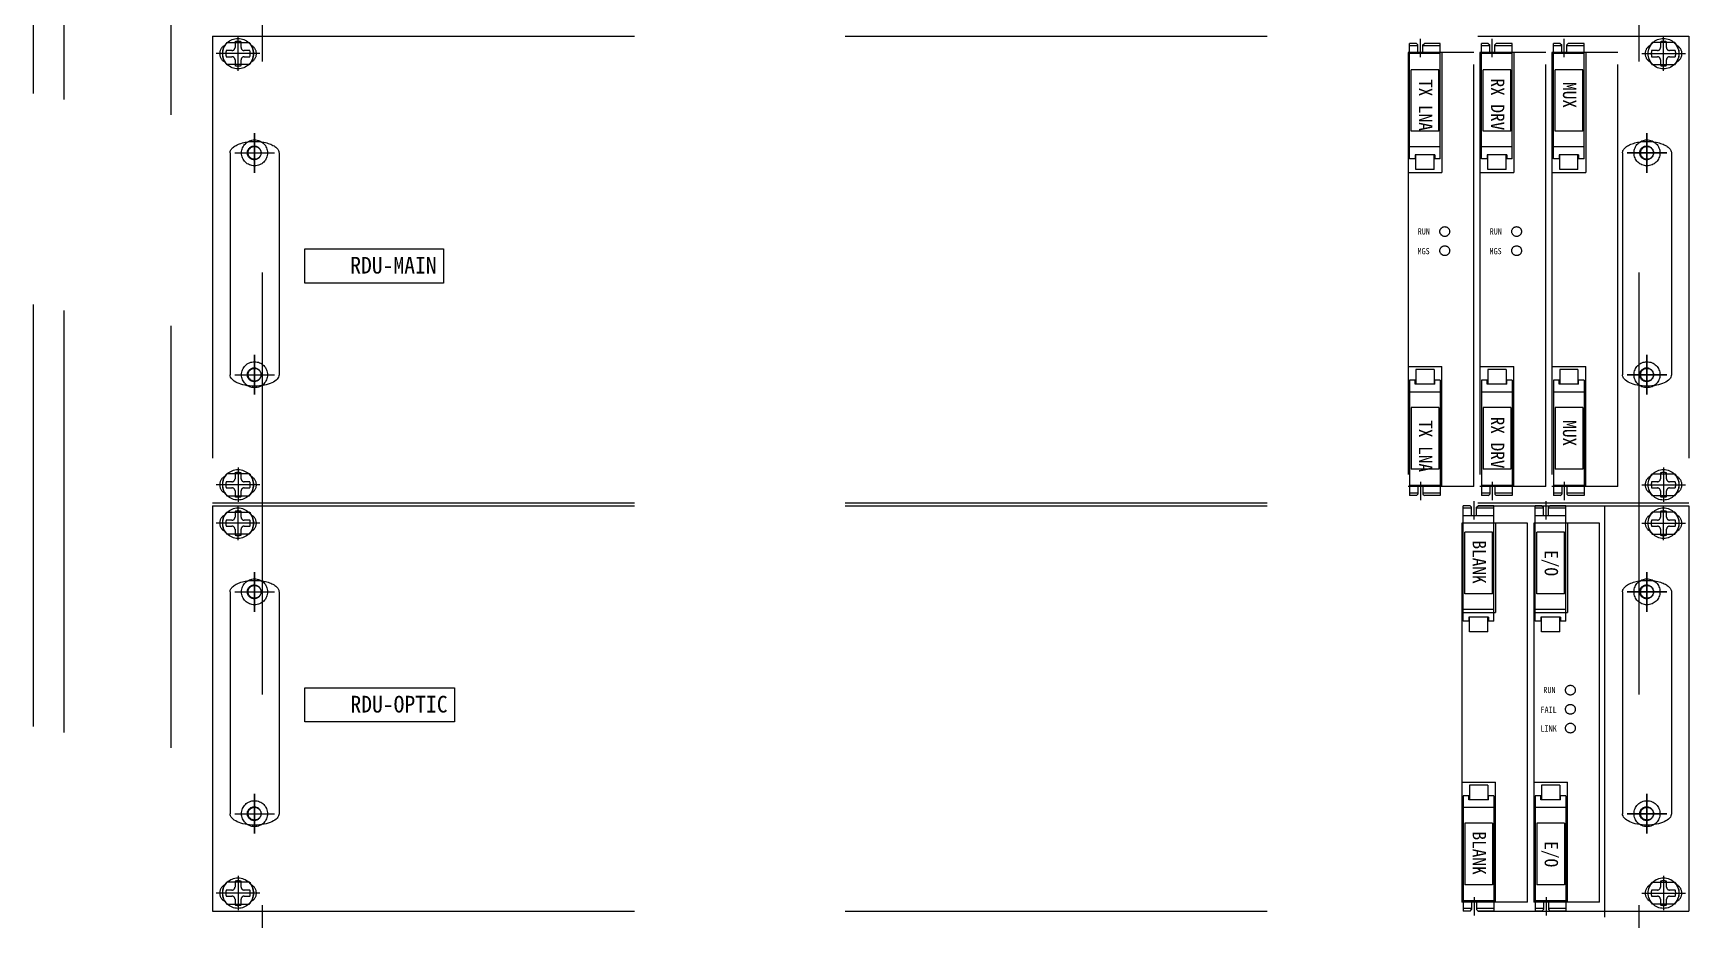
# Model space of a CAD drawing. Header units: millimetres. Extents: x 0 to 2521, y -5 to 594.
# Drawn here: x 2443.82 to 2463.45, y 392.29 to 402.8 of the extents above; entities that cross this region are included whole.
import ezdxf
from ezdxf.enums import TextEntityAlignment as Align

# ---------------------------------------------------------------- set-up
doc = ezdxf.new("R2010")
doc.units = ezdxf.units.MM
doc.header["$LTSCALE"] = 10
doc.linetypes.add('A-DASHD01', pattern=[0.75, 0.5, -0.25])
doc.layers.add('TT-WIRE-EQPM', color=2, linetype='Continuous')
doc.styles.add('굴림체', font='GulimChe.ttf')

msp = doc.modelspace()

# ---------------------------------------------------------------- linework, layer by layer
at = {"layer": 'TT-WIRE-EQPM', "linetype": 'A-DASHD01'}
for p, q in [((2443.821, 437.082), (2443.821, 372.28)), ((2444.183, 437.009), (2444.183, 376.275)), ((2445.452, 436.828), (2445.452, 372.461)), ((2446.54, 372.461), (2446.54, 436.828)), ((2462.859, 372.461), (2462.859, 436.828)), ((2445.949, 402.761), (2463.45, 402.761)), ((2445.949, 402.761), (2445.949, 397.231)), ((2446.117, 402.685), (2446.384, 402.685)), ((2446.214, 402.695), (2446.214, 402.627)), ((2446.25, 402.351), (2446.25, 402.758)), ((2446.286, 402.627), (2446.286, 402.695)), ((2460.139, 401.309), (2460.139, 402.676)), ((2460.219, 402.676), (2460.139, 402.676)), ((2460.237, 402.645), (2460.139, 402.645)), ((2460.219, 402.676), (2460.237, 402.658)), ((2460.237, 402.556), (2460.237, 402.658)), ((2460.267, 402.512), (2460.267, 402.729)), ((2460.296, 402.658), (2460.314, 402.676)), ((2460.296, 402.556), (2460.296, 402.658)), ((2460.503, 402.645), (2460.296, 402.645)), ((2460.503, 402.676), (2460.314, 402.676)), ((2460.503, 401.309), (2460.503, 402.676)), ((2460.992, 401.309), (2460.992, 402.676)), ((2461.072, 402.676), (2460.992, 402.676)), ((2461.09, 402.645), (2460.992, 402.645)), ((2461.072, 402.676), (2461.09, 402.658)), ((2461.09, 402.556), (2461.09, 402.658)), ((2461.119, 402.512), (2461.119, 402.729)), ((2461.149, 402.658), (2461.167, 402.676)), ((2461.149, 402.556), (2461.149, 402.658)), ((2461.356, 402.645), (2461.149, 402.645)), ((2461.356, 402.676), (2461.167, 402.676)), ((2461.356, 401.309), (2461.356, 402.676)), ((2461.844, 401.309), (2461.844, 402.676)), ((2461.925, 402.676), (2461.844, 402.676)), ((2461.943, 402.645), (2461.844, 402.645)), ((2461.925, 402.676), (2461.943, 402.658)), ((2461.943, 402.556), (2461.943, 402.658)), ((2461.972, 402.512), (2461.972, 402.729)), ((2462.001, 402.658), (2462.02, 402.676)), ((2462.001, 402.556), (2462.001, 402.658)), ((2462.209, 402.645), (2462.001, 402.645)), ((2462.209, 402.676), (2462.02, 402.676)), ((2462.209, 401.309), (2462.209, 402.676)), ((2463.282, 402.685), (2463.015, 402.685)), ((2463.113, 402.695), (2463.113, 402.627)), ((2463.149, 402.351), (2463.149, 402.758)), ((2463.185, 402.627), (2463.185, 402.695)), ((2463.45, 402.761), (2463.45, 397.231)), ((2446.509, 402.554), (2445.991, 402.554)), ((2446.178, 402.591), (2446.11, 402.591)), ((2446.11, 402.518), (2446.178, 402.518)), ((2446.384, 402.424), (2446.117, 402.424)), ((2446.214, 402.482), (2446.214, 402.414)), ((2446.286, 402.414), (2446.286, 402.482)), ((2446.391, 402.591), (2446.323, 402.591)), ((2446.323, 402.518), (2446.391, 402.518)), ((2460.121, 402.567), (2460.121, 397.425)), ((2460.521, 402.567), (2460.121, 402.567)), ((2460.503, 402.554), (2460.139, 402.554)), ((2460.901, 402.567), (2460.521, 402.567)), ((2460.521, 402.567), (2460.521, 401.146)), ((2460.901, 397.425), (2460.901, 402.567)), ((2460.973, 402.567), (2460.973, 397.425)), ((2461.374, 402.567), (2460.973, 402.567)), ((2461.356, 402.554), (2460.992, 402.554)), ((2461.754, 402.567), (2461.374, 402.567)), ((2461.374, 402.567), (2461.374, 401.146)), ((2461.754, 397.425), (2461.754, 402.567)), ((2461.826, 402.567), (2461.826, 397.425)), ((2462.227, 402.567), (2461.826, 402.567)), ((2462.209, 402.554), (2461.844, 402.554)), ((2462.607, 402.567), (2462.227, 402.567)), ((2462.227, 402.567), (2462.227, 401.146)), ((2462.607, 397.425), (2462.607, 402.567)), ((2462.89, 402.554), (2463.408, 402.554)), ((2463.076, 402.591), (2463.008, 402.591)), ((2463.008, 402.518), (2463.076, 402.518)), ((2463.015, 402.424), (2463.282, 402.424)), ((2463.113, 402.482), (2463.113, 402.414)), ((2463.185, 402.414), (2463.185, 402.482)), ((2463.289, 402.591), (2463.221, 402.591)), ((2463.221, 402.518), (2463.289, 402.518)), ((2460.157, 401.634), (2460.157, 402.362)), ((2460.485, 402.362), (2460.157, 402.362)), ((2460.485, 401.634), (2460.485, 402.362)), ((2461.01, 401.634), (2461.01, 402.362)), ((2461.338, 402.362), (2461.01, 402.362)), ((2461.338, 401.634), (2461.338, 402.362)), ((2461.863, 401.634), (2461.863, 402.362)), ((2462.191, 402.362), (2461.863, 402.362)), ((2462.191, 401.634), (2462.191, 402.362)), ((2446.446, 401.613), (2446.446, 401.142)), ((2446.446, 401.613), (2446.446, 401.142)), ((2446.446, 401.142), (2446.446, 401.613)), ((2460.485, 401.634), (2460.157, 401.634)), ((2461.338, 401.634), (2461.01, 401.634)), ((2462.191, 401.634), (2461.863, 401.634)), ((2462.953, 401.613), (2462.953, 401.142)), ((2462.953, 401.613), (2462.953, 401.142)), ((2462.953, 401.142), (2462.953, 401.613)), ((2460.503, 401.448), (2460.139, 401.448)), ((2461.356, 401.448), (2460.992, 401.448)), ((2462.209, 401.448), (2461.844, 401.448)), ((2446.156, 401.378), (2446.156, 398.749)), ((2446.21, 401.378), (2446.682, 401.378)), ((2446.21, 401.378), (2446.682, 401.378)), ((2446.21, 401.378), (2446.682, 401.378)), ((2446.736, 401.378), (2446.736, 398.749)), ((2460.204, 401.309), (2460.139, 401.309)), ((2460.438, 401.357), (2460.204, 401.357)), ((2460.204, 401.357), (2460.204, 401.309)), ((2460.212, 401.182), (2460.212, 401.357)), ((2460.43, 401.182), (2460.43, 401.357)), ((2460.438, 401.357), (2460.438, 401.309)), ((2460.503, 401.309), (2460.438, 401.309)), ((2461.057, 401.309), (2460.992, 401.309)), ((2461.29, 401.357), (2461.057, 401.357)), ((2461.057, 401.357), (2461.057, 401.309)), ((2461.065, 401.182), (2461.065, 401.357)), ((2461.283, 401.182), (2461.283, 401.357)), ((2461.29, 401.357), (2461.29, 401.309)), ((2461.356, 401.309), (2461.29, 401.309)), ((2461.91, 401.309), (2461.844, 401.309)), ((2462.143, 401.357), (2461.91, 401.357)), ((2461.91, 401.357), (2461.91, 401.309)), ((2461.918, 401.182), (2461.918, 401.357)), ((2462.135, 401.182), (2462.135, 401.357)), ((2462.143, 401.357), (2462.143, 401.309)), ((2462.209, 401.309), (2462.143, 401.309)), ((2462.663, 401.378), (2462.663, 398.749)), ((2463.189, 401.378), (2462.717, 401.378)), ((2463.189, 401.378), (2462.717, 401.378)), ((2462.717, 401.378), (2463.189, 401.378)), ((2463.243, 401.378), (2463.243, 398.749)), ((2460.121, 401.146), (2460.521, 401.146)), ((2460.43, 401.182), (2460.212, 401.182)), ((2460.973, 401.146), (2461.374, 401.146)), ((2461.283, 401.182), (2461.065, 401.182)), ((2461.826, 401.146), (2462.227, 401.146)), ((2462.135, 401.182), (2461.918, 401.182)), ((2447.042, 400.241), (2448.686, 400.241)), ((2447.042, 399.836), (2447.042, 400.241)), ((2448.686, 400.241), (2448.686, 399.836)), ((2448.686, 399.836), (2447.042, 399.836)), ((2446.446, 398.984), (2446.446, 398.513)), ((2446.446, 398.984), (2446.446, 398.513)), ((2446.446, 398.513), (2446.446, 398.984)), ((2462.953, 398.984), (2462.953, 398.513)), ((2462.953, 398.984), (2462.953, 398.513)), ((2462.953, 398.513), (2462.953, 398.984)), ((2446.21, 398.749), (2446.682, 398.749)), ((2446.21, 398.749), (2446.682, 398.749)), ((2446.21, 398.749), (2446.682, 398.749)), ((2460.121, 398.846), (2460.521, 398.846)), ((2460.139, 398.683), (2460.139, 397.316)), ((2460.204, 398.683), (2460.139, 398.683)), ((2460.204, 398.636), (2460.204, 398.683)), ((2460.43, 398.81), (2460.212, 398.81)), ((2460.212, 398.81), (2460.212, 398.636)), ((2460.43, 398.81), (2460.43, 398.636)), ((2460.503, 398.683), (2460.438, 398.683)), ((2460.438, 398.636), (2460.438, 398.683)), ((2460.503, 398.683), (2460.503, 397.316)), ((2460.521, 397.425), (2460.521, 398.846)), ((2460.973, 398.846), (2461.374, 398.846)), ((2460.992, 398.683), (2460.992, 397.316)), ((2461.057, 398.683), (2460.992, 398.683)), ((2461.057, 398.636), (2461.057, 398.683)), ((2461.283, 398.81), (2461.065, 398.81)), ((2461.065, 398.81), (2461.065, 398.636)), ((2461.283, 398.81), (2461.283, 398.636)), ((2461.356, 398.683), (2461.29, 398.683)), ((2461.29, 398.636), (2461.29, 398.683)), ((2461.356, 398.683), (2461.356, 397.316)), ((2461.374, 397.425), (2461.374, 398.846)), ((2461.826, 398.846), (2462.227, 398.846)), ((2461.844, 398.683), (2461.844, 397.316)), ((2461.91, 398.683), (2461.844, 398.683)), ((2461.91, 398.636), (2461.91, 398.683)), ((2462.135, 398.81), (2461.918, 398.81)), ((2461.918, 398.81), (2461.918, 398.636)), ((2462.135, 398.81), (2462.135, 398.636)), ((2462.209, 398.683), (2462.143, 398.683)), ((2462.143, 398.636), (2462.143, 398.683)), ((2462.209, 398.683), (2462.209, 397.316)), ((2462.227, 397.425), (2462.227, 398.846)), ((2463.189, 398.749), (2462.717, 398.749)), ((2463.189, 398.749), (2462.717, 398.749)), ((2462.717, 398.749), (2463.189, 398.749)), ((2460.503, 398.544), (2460.139, 398.544)), ((2460.438, 398.636), (2460.204, 398.636)), ((2461.356, 398.544), (2460.992, 398.544)), ((2461.29, 398.636), (2461.057, 398.636)), ((2462.209, 398.544), (2461.844, 398.544)), ((2462.143, 398.636), (2461.91, 398.636)), ((2460.157, 398.359), (2460.157, 397.63)), ((2460.485, 398.359), (2460.157, 398.359)), ((2460.485, 398.359), (2460.485, 397.63)), ((2461.01, 398.359), (2461.01, 397.63)), ((2461.338, 398.359), (2461.01, 398.359)), ((2461.338, 398.359), (2461.338, 397.63)), ((2461.863, 398.359), (2461.863, 397.63)), ((2462.191, 398.359), (2461.863, 398.359)), ((2462.191, 398.359), (2462.191, 397.63)), ((2446.384, 397.576), (2446.117, 397.576)), ((2446.214, 397.585), (2446.214, 397.517)), ((2446.25, 397.648), (2446.25, 397.242)), ((2446.286, 397.517), (2446.286, 397.585)), ((2460.485, 397.63), (2460.157, 397.63)), ((2461.338, 397.63), (2461.01, 397.63)), ((2462.191, 397.63), (2461.863, 397.63)), ((2463.015, 397.576), (2463.282, 397.576)), ((2463.113, 397.585), (2463.113, 397.517)), ((2463.149, 397.648), (2463.149, 397.242)), ((2463.185, 397.517), (2463.185, 397.585)), ((2446.509, 397.445), (2445.991, 397.445)), ((2446.178, 397.481), (2446.11, 397.481)), ((2446.11, 397.409), (2446.178, 397.409)), ((2446.117, 397.314), (2446.384, 397.314)), ((2446.214, 397.372), (2446.214, 397.305)), ((2446.286, 397.305), (2446.286, 397.372)), ((2446.391, 397.481), (2446.323, 397.481)), ((2446.323, 397.409), (2446.391, 397.409)), ((2460.901, 397.425), (2460.121, 397.425)), ((2460.503, 397.438), (2460.139, 397.438)), ((2460.237, 397.347), (2460.139, 397.347)), ((2460.219, 397.316), (2460.139, 397.316)), ((2460.219, 397.316), (2460.237, 397.334)), ((2460.237, 397.437), (2460.237, 397.334)), ((2460.267, 397.48), (2460.267, 397.263)), ((2460.296, 397.437), (2460.296, 397.334)), ((2460.503, 397.347), (2460.296, 397.347)), ((2460.296, 397.334), (2460.314, 397.316)), ((2460.503, 397.316), (2460.314, 397.316)), ((2461.754, 397.425), (2460.973, 397.425)), ((2461.356, 397.438), (2460.992, 397.438)), ((2461.09, 397.347), (2460.992, 397.347)), ((2461.072, 397.316), (2460.992, 397.316)), ((2461.072, 397.316), (2461.09, 397.334)), ((2461.09, 397.437), (2461.09, 397.334)), ((2461.119, 397.48), (2461.119, 397.263)), ((2461.149, 397.437), (2461.149, 397.334)), ((2461.356, 397.347), (2461.149, 397.347)), ((2461.149, 397.334), (2461.167, 397.316)), ((2461.356, 397.316), (2461.167, 397.316)), ((2462.607, 397.425), (2461.826, 397.425)), ((2462.209, 397.438), (2461.844, 397.438)), ((2461.943, 397.347), (2461.844, 397.347)), ((2461.925, 397.316), (2461.844, 397.316)), ((2461.925, 397.316), (2461.943, 397.334)), ((2461.943, 397.437), (2461.943, 397.334)), ((2461.972, 397.48), (2461.972, 397.263)), ((2462.001, 397.437), (2462.001, 397.334)), ((2462.209, 397.347), (2462.001, 397.347)), ((2462.001, 397.334), (2462.02, 397.316)), ((2462.209, 397.316), (2462.02, 397.316)), ((2462.89, 397.445), (2463.408, 397.445)), ((2463.076, 397.481), (2463.008, 397.481)), ((2463.008, 397.409), (2463.076, 397.409)), ((2463.282, 397.314), (2463.015, 397.314)), ((2463.113, 397.372), (2463.113, 397.305)), ((2463.185, 397.305), (2463.185, 397.372)), ((2463.289, 397.481), (2463.221, 397.481)), ((2463.221, 397.409), (2463.289, 397.409)), ((2445.949, 397.231), (2463.45, 397.231)), ((2445.949, 397.196), (2445.949, 392.392)), ((2445.949, 397.196), (2463.45, 397.196)), ((2445.949, 397.196), (2445.949, 392.392)), ((2445.949, 397.196), (2463.45, 397.196)), ((2446.117, 397.12), (2446.384, 397.12)), ((2446.117, 397.12), (2446.384, 397.12)), ((2446.25, 396.787), (2446.25, 397.193)), ((2446.25, 396.787), (2446.25, 397.193)), ((2460.775, 395.83), (2460.775, 397.196)), ((2460.855, 397.196), (2460.775, 397.196)), ((2460.874, 397.166), (2460.775, 397.166)), ((2460.855, 397.196), (2460.874, 397.178)), ((2460.874, 397.076), (2460.874, 397.178)), ((2460.903, 397.033), (2460.903, 397.249)), ((2460.932, 397.178), (2460.95, 397.196)), ((2460.932, 397.076), (2460.932, 397.178)), ((2461.139, 397.166), (2460.932, 397.166)), ((2461.139, 397.196), (2460.95, 397.196)), ((2461.139, 395.83), (2461.139, 397.196)), ((2461.628, 395.83), (2461.628, 397.196)), ((2461.708, 397.196), (2461.628, 397.196)), ((2461.726, 397.166), (2461.628, 397.166)), ((2461.708, 397.196), (2461.726, 397.178)), ((2461.726, 397.076), (2461.726, 397.178)), ((2461.756, 397.033), (2461.756, 397.249)), ((2461.785, 397.178), (2461.803, 397.196)), ((2461.785, 397.076), (2461.785, 397.178)), ((2461.992, 397.166), (2461.785, 397.166)), ((2461.992, 397.196), (2461.803, 397.196)), ((2461.992, 395.83), (2461.992, 397.196)), ((2462.449, 397.196), (2462.449, 392.319)), ((2463.282, 397.12), (2463.015, 397.12)), ((2463.282, 397.12), (2463.015, 397.12)), ((2463.149, 396.787), (2463.149, 397.193)), ((2463.149, 396.787), (2463.149, 397.193)), ((2463.45, 397.196), (2463.45, 392.392)), ((2463.45, 397.196), (2463.45, 392.392)), ((2446.509, 396.99), (2445.991, 396.99)), ((2446.509, 396.99), (2445.991, 396.99)), ((2460.757, 396.99), (2460.757, 392.5)), ((2461.157, 396.99), (2460.757, 396.99)), ((2461.139, 397.075), (2460.775, 397.075)), ((2461.537, 396.99), (2461.157, 396.99)), ((2461.157, 396.99), (2461.157, 395.931)), ((2461.537, 392.5), (2461.537, 396.99)), ((2461.61, 396.99), (2461.61, 392.5)), ((2462.01, 396.99), (2461.61, 396.99)), ((2461.992, 397.075), (2461.628, 397.075)), ((2462.39, 396.99), (2462.01, 396.99)), ((2462.01, 396.99), (2462.01, 395.931)), ((2462.39, 392.5), (2462.39, 396.99)), ((2462.89, 396.99), (2463.408, 396.99)), ((2462.89, 396.99), (2463.408, 396.99)), ((2446.384, 396.859), (2446.117, 396.859)), ((2446.384, 396.859), (2446.117, 396.859)), ((2460.793, 396.154), (2460.793, 396.883)), ((2461.121, 396.883), (2460.793, 396.883)), ((2461.121, 396.154), (2461.121, 396.883)), ((2461.646, 396.154), (2461.646, 396.883)), ((2461.974, 396.883), (2461.646, 396.883)), ((2461.974, 396.154), (2461.974, 396.883)), ((2462.449, 396.834), (2462.449, 392.682)), ((2463.015, 396.859), (2463.282, 396.859)), ((2463.015, 396.859), (2463.282, 396.859)), ((2446.446, 396.411), (2446.446, 395.94)), ((2446.446, 396.411), (2446.446, 395.94)), ((2446.446, 395.94), (2446.446, 396.411)), ((2446.446, 396.411), (2446.446, 395.94)), ((2446.446, 396.411), (2446.446, 395.94)), ((2446.446, 395.94), (2446.446, 396.411)), ((2462.953, 396.411), (2462.953, 395.94)), ((2462.953, 396.411), (2462.953, 395.94)), ((2462.953, 396.411), (2462.953, 395.94)), ((2462.953, 396.411), (2462.953, 395.94)), ((2462.953, 395.94), (2462.953, 396.411)), ((2446.156, 396.176), (2446.156, 393.547)), ((2446.156, 396.176), (2446.156, 393.547)), ((2446.21, 396.176), (2446.682, 396.176)), ((2446.21, 396.176), (2446.682, 396.176)), ((2446.21, 396.176), (2446.682, 396.176)), ((2446.21, 396.176), (2446.682, 396.176)), ((2446.21, 396.176), (2446.682, 396.176)), ((2446.21, 396.176), (2446.682, 396.176)), ((2446.736, 396.176), (2446.736, 393.547)), ((2446.736, 396.176), (2446.736, 393.547)), ((2461.121, 396.154), (2460.793, 396.154)), ((2461.974, 396.154), (2461.646, 396.154)), ((2462.663, 396.176), (2462.663, 393.547)), ((2463.189, 396.176), (2462.717, 396.176)), ((2463.189, 396.176), (2462.717, 396.176)), ((2463.189, 396.176), (2462.717, 396.176)), ((2463.189, 396.176), (2462.717, 396.176)), ((2462.717, 396.176), (2463.189, 396.176)), ((2463.243, 396.176), (2463.243, 393.547)), ((2460.757, 395.931), (2461.157, 395.931)), ((2461.139, 395.968), (2460.775, 395.968)), ((2461.61, 395.931), (2462.01, 395.931)), ((2461.992, 395.968), (2461.628, 395.968)), ((2460.841, 395.83), (2460.775, 395.83)), ((2461.074, 395.877), (2460.841, 395.877)), ((2460.841, 395.877), (2460.841, 395.83)), ((2460.848, 395.703), (2460.848, 395.877)), ((2461.066, 395.703), (2461.066, 395.877)), ((2461.074, 395.877), (2461.074, 395.83)), ((2461.139, 395.83), (2461.074, 395.83)), ((2461.693, 395.83), (2461.628, 395.83)), ((2461.927, 395.877), (2461.693, 395.877)), ((2461.693, 395.877), (2461.693, 395.83)), ((2461.701, 395.703), (2461.701, 395.877)), ((2461.919, 395.703), (2461.919, 395.877)), ((2461.927, 395.877), (2461.927, 395.83)), ((2461.992, 395.83), (2461.927, 395.83)), ((2461.066, 395.703), (2460.848, 395.703)), ((2461.919, 395.703), (2461.701, 395.703)), ((2446.446, 393.782), (2446.446, 393.311)), ((2446.446, 393.782), (2446.446, 393.311)), ((2446.446, 393.311), (2446.446, 393.782)), ((2446.446, 393.782), (2446.446, 393.311)), ((2446.446, 393.782), (2446.446, 393.311)), ((2446.446, 393.311), (2446.446, 393.782)), ((2460.757, 393.921), (2461.157, 393.921)), ((2461.066, 393.885), (2460.848, 393.885)), ((2460.848, 393.885), (2460.848, 393.711)), ((2461.066, 393.885), (2461.066, 393.711)), ((2461.157, 392.5), (2461.157, 393.921)), ((2461.61, 393.921), (2462.01, 393.921)), ((2461.919, 393.885), (2461.701, 393.885)), ((2461.701, 393.885), (2461.701, 393.711)), ((2461.919, 393.885), (2461.919, 393.711)), ((2462.01, 392.5), (2462.01, 393.921)), ((2462.953, 393.782), (2462.953, 393.311)), ((2462.953, 393.782), (2462.953, 393.311)), ((2462.953, 393.782), (2462.953, 393.311)), ((2462.953, 393.782), (2462.953, 393.311)), ((2462.953, 393.311), (2462.953, 393.782)), ((2460.775, 393.758), (2460.775, 392.392)), ((2460.841, 393.758), (2460.775, 393.758)), ((2461.139, 393.62), (2460.775, 393.62)), ((2460.841, 393.711), (2460.841, 393.758)), ((2461.074, 393.711), (2460.841, 393.711)), ((2461.139, 393.758), (2461.074, 393.758)), ((2461.074, 393.711), (2461.074, 393.758)), ((2461.139, 393.758), (2461.139, 392.392)), ((2461.628, 393.758), (2461.628, 392.392)), ((2461.693, 393.758), (2461.628, 393.758)), ((2461.992, 393.62), (2461.628, 393.62)), ((2461.693, 393.711), (2461.693, 393.758)), ((2461.927, 393.711), (2461.693, 393.711)), ((2461.992, 393.758), (2461.927, 393.758)), ((2461.927, 393.711), (2461.927, 393.758)), ((2461.992, 393.758), (2461.992, 392.392)), ((2446.21, 393.547), (2446.682, 393.547)), ((2446.21, 393.547), (2446.682, 393.547)), ((2446.21, 393.547), (2446.682, 393.547)), ((2446.21, 393.547), (2446.682, 393.547)), ((2446.21, 393.547), (2446.682, 393.547)), ((2446.21, 393.547), (2446.682, 393.547)), ((2460.793, 393.434), (2460.793, 392.705)), ((2461.121, 393.434), (2460.793, 393.434)), ((2461.121, 393.434), (2461.121, 392.705)), ((2461.646, 393.434), (2461.646, 392.705)), ((2461.974, 393.434), (2461.646, 393.434)), ((2461.974, 393.434), (2461.974, 392.705)), ((2463.189, 393.547), (2462.717, 393.547)), ((2463.189, 393.547), (2462.717, 393.547)), ((2463.189, 393.547), (2462.717, 393.547)), ((2463.189, 393.547), (2462.717, 393.547)), ((2462.717, 393.547), (2463.189, 393.547)), ((2446.25, 392.809), (2446.25, 392.403)), ((2446.25, 392.809), (2446.25, 392.403)), ((2463.149, 392.809), (2463.149, 392.403)), ((2463.149, 392.809), (2463.149, 392.403)), ((2446.509, 392.606), (2445.991, 392.606)), ((2446.509, 392.606), (2445.991, 392.606)), ((2446.384, 392.736), (2446.117, 392.736)), ((2446.384, 392.736), (2446.117, 392.736)), ((2461.121, 392.705), (2460.793, 392.705)), ((2461.974, 392.705), (2461.646, 392.705)), ((2462.89, 392.606), (2463.408, 392.606)), ((2462.89, 392.606), (2463.408, 392.606)), ((2463.015, 392.736), (2463.282, 392.736)), ((2463.015, 392.736), (2463.282, 392.736)), ((2445.949, 392.392), (2463.45, 392.392)), ((2445.949, 392.392), (2463.45, 392.392)), ((2446.117, 392.475), (2446.384, 392.475)), ((2446.117, 392.475), (2446.384, 392.475)), ((2461.537, 392.5), (2460.757, 392.5)), ((2461.139, 392.513), (2460.775, 392.513)), ((2460.874, 392.422), (2460.775, 392.422)), ((2460.855, 392.392), (2460.775, 392.392)), ((2460.855, 392.392), (2460.874, 392.41)), ((2460.874, 392.512), (2460.874, 392.41)), ((2460.903, 392.556), (2460.903, 392.339)), ((2460.932, 392.512), (2460.932, 392.41)), ((2461.139, 392.422), (2460.932, 392.422)), ((2460.932, 392.41), (2460.95, 392.392)), ((2461.139, 392.392), (2460.95, 392.392)), ((2462.39, 392.5), (2461.61, 392.5)), ((2461.992, 392.513), (2461.628, 392.513)), ((2461.726, 392.422), (2461.628, 392.422)), ((2461.708, 392.392), (2461.628, 392.392)), ((2461.708, 392.392), (2461.726, 392.41)), ((2461.726, 392.512), (2461.726, 392.41)), ((2461.756, 392.556), (2461.756, 392.339)), ((2461.785, 392.512), (2461.785, 392.41)), ((2461.992, 392.422), (2461.785, 392.422)), ((2461.785, 392.41), (2461.803, 392.392)), ((2461.992, 392.392), (2461.803, 392.392)), ((2463.282, 392.475), (2463.015, 392.475)), ((2463.282, 392.475), (2463.015, 392.475))]:
    msp.add_line(p, q, dxfattribs=at)
for points in [[(2446.178, 397.026), (2446.11, 397.026, 0.127017), (2446.11, 396.954), (2446.178, 396.954, -0.414214), (2446.214, 396.917), (2446.214, 396.849, 0.127017), (2446.286, 396.849), (2446.286, 396.917, -0.414214), (2446.323, 396.954), (2446.391, 396.954, 0.127017), (2446.391, 397.026), (2446.323, 397.026, -0.414214), (2446.286, 397.062), (2446.286, 397.13, 0.127017), (2446.214, 397.13), (2446.214, 397.062, -0.414214)], [(2446.178, 397.026), (2446.11, 397.026, 0.127017), (2446.11, 396.954), (2446.178, 396.954, -0.414214), (2446.214, 396.917), (2446.214, 396.849, 0.127017), (2446.286, 396.849), (2446.286, 396.917, -0.414214), (2446.323, 396.954), (2446.391, 396.954, 0.127017), (2446.391, 397.026), (2446.323, 397.026, -0.414214), (2446.286, 397.062), (2446.286, 397.13, 0.127017), (2446.214, 397.13), (2446.214, 397.062, -0.414214)], [(2463.076, 397.026), (2463.008, 397.026, 0.127017), (2463.008, 396.954), (2463.076, 396.954, -0.414214), (2463.113, 396.917), (2463.113, 396.849, 0.127017), (2463.185, 396.849), (2463.185, 396.917, -0.414214), (2463.221, 396.954), (2463.289, 396.954, 0.127017), (2463.289, 397.026), (2463.221, 397.026, -0.414214), (2463.185, 397.062), (2463.185, 397.13, 0.127017), (2463.113, 397.13), (2463.113, 397.062, -0.414214)], [(2463.076, 397.026), (2463.008, 397.026, 0.127017), (2463.008, 396.954), (2463.076, 396.954, -0.414214), (2463.113, 396.917), (2463.113, 396.849, 0.127017), (2463.185, 396.849), (2463.185, 396.917, -0.414214), (2463.221, 396.954), (2463.289, 396.954, 0.127017), (2463.289, 397.026), (2463.221, 397.026, -0.414214), (2463.185, 397.062), (2463.185, 397.13, 0.127017), (2463.113, 397.13), (2463.113, 397.062, -0.414214)], [(2446.178, 392.642), (2446.11, 392.642, 0.127017), (2446.11, 392.569), (2446.178, 392.569, -0.414214), (2446.214, 392.533), (2446.214, 392.465, 0.127017), (2446.286, 392.465), (2446.286, 392.533, -0.414214), (2446.323, 392.569), (2446.391, 392.569, 0.127017), (2446.391, 392.642), (2446.323, 392.642, -0.414214), (2446.286, 392.678), (2446.286, 392.746, 0.127017), (2446.214, 392.746), (2446.214, 392.678, -0.414214)], [(2446.178, 392.642), (2446.11, 392.642, 0.127017), (2446.11, 392.569), (2446.178, 392.569, -0.414214), (2446.214, 392.533), (2446.214, 392.465, 0.127017), (2446.286, 392.465), (2446.286, 392.533, -0.414214), (2446.323, 392.569), (2446.391, 392.569, 0.127017), (2446.391, 392.642), (2446.323, 392.642, -0.414214), (2446.286, 392.678), (2446.286, 392.746, 0.127017), (2446.214, 392.746), (2446.214, 392.678, -0.414214)], [(2463.076, 392.642), (2463.008, 392.642, 0.127017), (2463.008, 392.569), (2463.076, 392.569, -0.414214), (2463.113, 392.533), (2463.113, 392.465, 0.127017), (2463.185, 392.465), (2463.185, 392.533, -0.414214), (2463.221, 392.569), (2463.289, 392.569, 0.127017), (2463.289, 392.642), (2463.221, 392.642, -0.414214), (2463.185, 392.678), (2463.185, 392.746, 0.127017), (2463.113, 392.746), (2463.113, 392.678, -0.414214)], [(2463.076, 392.642), (2463.008, 392.642, 0.127017), (2463.008, 392.569), (2463.076, 392.569, -0.414214), (2463.113, 392.533), (2463.113, 392.465, 0.127017), (2463.185, 392.465), (2463.185, 392.533, -0.414214), (2463.221, 392.569), (2463.289, 392.569, 0.127017), (2463.289, 392.642), (2463.221, 392.642, -0.414214), (2463.185, 392.678), (2463.185, 392.746, 0.127017), (2463.113, 392.746), (2463.113, 392.678, -0.414214)]]:
    msp.add_lwpolyline(points, format="xyb", close=True, dxfattribs=at)
for points in [[(2446.099, 396.89, -0.663325), (2446.099, 397.09)], [(2446.099, 396.89, -0.663325), (2446.099, 397.09)], [(2446.401, 397.09, -0.663325), (2446.401, 396.89)], [(2446.401, 397.09, -0.663325), (2446.401, 396.89)], [(2462.998, 396.89, -0.663325), (2462.998, 397.09)], [(2462.998, 396.89, -0.663325), (2462.998, 397.09)], [(2463.3, 397.09, -0.663325), (2463.3, 396.89)], [(2463.3, 397.09, -0.663325), (2463.3, 396.89)], [(2446.099, 392.505, -0.663325), (2446.099, 392.706)], [(2446.099, 392.505, -0.663325), (2446.099, 392.706)], [(2446.401, 392.706, -0.663325), (2446.401, 392.505)], [(2446.401, 392.706, -0.663325), (2446.401, 392.505)], [(2462.998, 392.505, -0.663325), (2462.998, 392.706)], [(2462.998, 392.505, -0.663325), (2462.998, 392.706)], [(2463.3, 392.706, -0.663325), (2463.3, 392.505)], [(2463.3, 392.706, -0.663325), (2463.3, 392.505)]]:
    msp.add_lwpolyline(points, format="xyb", dxfattribs=at)
msp.add_lwpolyline([(2447.042, 395.039), (2448.815, 395.039), (2448.815, 394.634), (2447.042, 394.634)], close=True, dxfattribs=at)
msp.add_lwpolyline([(2447.042, 395.039), (2448.815, 395.039), (2448.815, 394.634), (2447.042, 394.634)], close=True, dxfattribs=at)
for centre, radius in [((2446.25, 402.554), 0.181), ((2463.149, 402.554), 0.181), ((2446.446, 401.378), 0.154), ((2446.442, 401.378), 0.0816), ((2446.446, 401.378), 0.0762), ((2462.953, 401.378), 0.154), ((2462.949, 401.378), 0.0816), ((2462.953, 401.378), 0.0762), ((2460.556, 400.446), 0.058), ((2461.408, 400.446), 0.058), ((2460.556, 400.219), 0.058), ((2461.408, 400.219), 0.058), ((2446.446, 398.749), 0.154), ((2462.953, 398.749), 0.154), ((2446.442, 398.749), 0.0816), ((2446.446, 398.749), 0.0762), ((2462.949, 398.749), 0.0816), ((2462.953, 398.749), 0.0762), ((2446.25, 397.445), 0.181), ((2463.149, 397.445), 0.181), ((2446.25, 396.99), 0.181), ((2446.25, 396.99), 0.181), ((2463.149, 396.99), 0.181), ((2463.149, 396.99), 0.181), ((2446.446, 396.176), 0.154), ((2446.446, 396.176), 0.154), ((2462.953, 396.176), 0.154), ((2446.442, 396.176), 0.0816), ((2446.442, 396.176), 0.0816), ((2446.446, 396.176), 0.0762), ((2446.446, 396.176), 0.0762), ((2462.949, 396.176), 0.0816), ((2462.953, 396.176), 0.0762), ((2462.953, 396.176), 0.0762), ((2462.045, 395.011), 0.058), ((2462.045, 394.784), 0.058), ((2462.045, 394.561), 0.058), ((2446.446, 393.547), 0.154), ((2446.446, 393.547), 0.154), ((2446.442, 393.547), 0.0816), ((2446.442, 393.547), 0.0816), ((2446.446, 393.547), 0.0762), ((2446.446, 393.547), 0.0762), ((2462.953, 393.547), 0.154), ((2462.949, 393.547), 0.0816), ((2462.953, 393.547), 0.0762), ((2462.953, 393.547), 0.0762), ((2446.25, 392.606), 0.181), ((2446.25, 392.606), 0.181), ((2463.149, 392.606), 0.181), ((2463.149, 392.606), 0.181)]:
    msp.add_circle(centre, radius, dxfattribs=at)
for centre, radius, start, end in [((2446.141, 402.554), 0.109, 112.8854, 247.1146), ((2446.25, 402.554), 0.187, 135.6508, 224.3492), ((2446.178, 402.627), 0.0363, 270, 360), ((2446.25, 402.554), 0.145, 75.5225, 104.4775), ((2446.323, 402.627), 0.0363, 180, 270), ((2446.25, 402.554), 0.187, 315.6508, 44.3492), ((2446.359, 402.554), 0.109, 292.8854, 67.1146), ((2463.04, 402.554), 0.109, 112.8854, 247.1146), ((2463.149, 402.554), 0.187, 135.6508, 224.3492), ((2463.076, 402.627), 0.0363, 270, 0), ((2463.149, 402.554), 0.145, 75.5225, 104.4775), ((2463.221, 402.627), 0.0363, 180, 270), ((2463.149, 402.554), 0.187, 315.6508, 44.3492), ((2463.258, 402.554), 0.109, 292.8854, 67.1146), ((2446.25, 402.554), 0.145, 165.5225, 194.4775), ((2446.178, 402.482), 0.0363, 0, 90), ((2446.25, 402.554), 0.145, 255.5225, 284.4775), ((2446.323, 402.482), 0.0363, 90, 180), ((2446.25, 402.554), 0.145, 345.5225, 14.4775), ((2463.149, 402.554), 0.145, 165.5225, 194.4775), ((2463.076, 402.482), 0.0363, 360, 90), ((2463.149, 402.554), 0.145, 255.5225, 284.4775), ((2463.221, 402.482), 0.0363, 90, 180), ((2463.149, 402.554), 0.145, 345.5225, 14.4775), ((2446.141, 397.445), 0.109, 112.8854, 247.1146), ((2446.25, 397.445), 0.187, 135.6508, 224.3492), ((2446.178, 397.517), 0.0363, 270, 0), ((2446.25, 397.445), 0.145, 75.5225, 104.4775), ((2446.323, 397.517), 0.0363, 180, 270), ((2446.25, 397.445), 0.187, 315.6508, 44.3492), ((2446.359, 397.445), 0.109, 292.8854, 67.1146), ((2463.04, 397.445), 0.109, 112.8854, 247.1146), ((2463.149, 397.445), 0.187, 135.6508, 224.3492), ((2463.076, 397.517), 0.0363, 270, 360), ((2463.149, 397.445), 0.145, 75.5225, 104.4775), ((2463.221, 397.517), 0.0363, 180, 270), ((2463.149, 397.445), 0.187, 315.6508, 44.3492), ((2463.258, 397.445), 0.109, 292.8854, 67.1146), ((2446.25, 397.445), 0.145, 165.5225, 194.4775), ((2446.178, 397.372), 0.0363, 360, 90), ((2446.25, 397.445), 0.145, 255.5225, 284.4775), ((2446.323, 397.372), 0.0363, 90, 180), ((2446.25, 397.445), 0.145, 345.5225, 14.4775), ((2463.149, 397.445), 0.145, 165.5225, 194.4775), ((2463.076, 397.372), 0.0363, 0, 90), ((2463.149, 397.445), 0.145, 255.5225, 284.4775), ((2463.221, 397.372), 0.0363, 90, 180), ((2463.149, 397.445), 0.145, 345.5225, 14.4775), ((2446.25, 396.99), 0.187, 135.6508, 224.3492), ((2446.25, 396.99), 0.187, 135.6508, 224.3492), ((2446.25, 396.99), 0.187, 315.6508, 44.3492), ((2446.25, 396.99), 0.187, 315.6508, 44.3492), ((2463.149, 396.99), 0.187, 135.6508, 224.3492), ((2463.149, 396.99), 0.187, 135.6508, 224.3492), ((2463.149, 396.99), 0.187, 315.6508, 44.3492), ((2463.149, 396.99), 0.187, 315.6508, 44.3492), ((2446.25, 392.606), 0.187, 135.6508, 224.3492), ((2446.25, 392.606), 0.187, 135.6508, 224.3492), ((2446.25, 392.606), 0.187, 315.6508, 44.3492), ((2446.25, 392.606), 0.187, 315.6508, 44.3492), ((2463.149, 392.606), 0.187, 135.6508, 224.3492), ((2463.149, 392.606), 0.187, 135.6508, 224.3492), ((2463.149, 392.606), 0.187, 315.6508, 44.3492), ((2463.149, 392.606), 0.187, 315.6508, 44.3492)]:
    msp.add_arc(centre, radius, start, end, dxfattribs=at)
at = {"layer": 'TT-WIRE-EQPM', "linetype": 'A-DASHD01', "extrusion": (0, 0, -1)}
for centre, start_param, end_param in [((2446.446, 401.378), 0, 3.141593), ((2462.953, 401.378), 0, 3.141593), ((2446.446, 398.749), 3.141593, 6.283185), ((2462.953, 398.749), 3.141593, 6.283185), ((2446.446, 396.176), 0, 3.141593), ((2446.446, 396.176), 0, 3.141593), ((2462.953, 396.176), 0, 3.141593), ((2446.446, 393.547), 3.141593, 6.283185), ((2446.446, 393.547), 3.141593, 6.283185), ((2462.953, 393.547), 3.141593, 6.283185)]:
    msp.add_ellipse(centre, major_axis=(-0.29, 0), ratio=0.46875, start_param=start_param, end_param=end_param, dxfattribs=at)

# ---------------------------------------------------------------- texts
at = {"layer": 'TT-WIRE-EQPM', "linetype": 'A-DASHD01', "style": '굴림체'}
for s, p in [('TX LNA', (2460.251, 402.253)), ('RX DRV', (2461.104, 402.26)), ('MUX', (2461.957, 402.217)), ('TX LNA', (2460.251, 398.21)), ('RX DRV', (2461.104, 398.252)), ('MUX', (2461.957, 398.21)), ('BLANK', (2460.887, 396.785)), ('E/O', (2461.74, 396.67)), ('BLANK', (2460.887, 393.336)), ('E/O', (2461.74, 393.22))]:
    msp.add_text(s, height=0.1584, rotation=270, dxfattribs=at).set_placement(p)
for s, p in [('RUN', (2460.307, 400.448)), ('RUN', (2461.16, 400.448)), ('MGS', (2460.305, 400.214)), ('MGS', (2461.158, 400.214)), ('RUN', (2461.796, 395.013)), ('FAIL', (2461.787, 394.779)), ('LINK', (2461.787, 394.557))]:
    msp.add_text(s, height=0.0746, dxfattribs=at).set_placement(p, align=Align.MIDDLE_CENTER)
for s, p in [('RDU-MAIN', (2448.604, 399.948)), ('RDU-OPTIC', (2448.734, 394.746))]:
    msp.add_text(s, height=0.198, dxfattribs=at).set_placement(p, align=Align.RIGHT)

doc.saveas('drawing.dxf')
